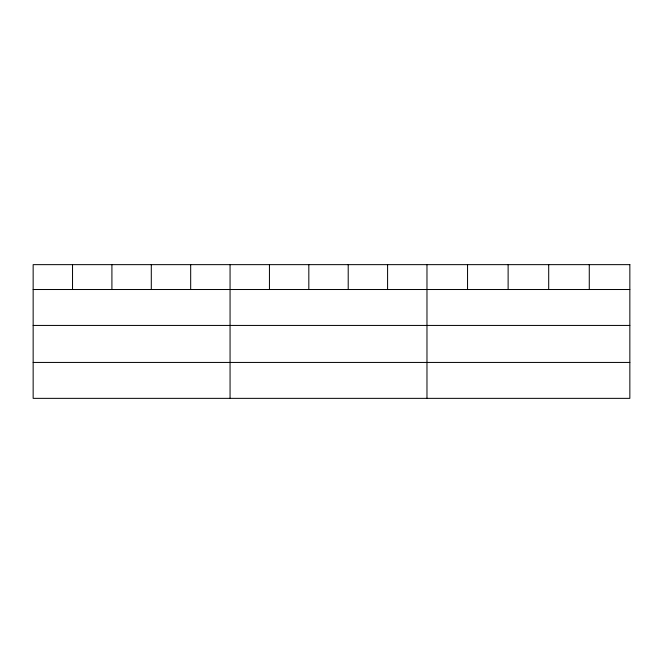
<?xml version="1.0" encoding="UTF-8"?>
<svg xmlns="http://www.w3.org/2000/svg" width="663" height="663" viewBox="0 0 663 663"><rect width="100%" height="100%" fill="white"/><g stroke="black" fill="none" stroke-linecap="round" stroke-linejoin="round"><path stroke-width="0.99" d="M33.15 289.516L629.85 289.516M33.15 325.434L629.85 325.434M33.15 362.437L629.85 362.437M589.274 264.645L589.274 289.516M548.699 264.645L548.699 289.516M508.123 264.645L508.123 289.516M467.548 264.645L467.548 289.516M426.972 264.645L426.972 398.355M387.59 264.645L387.59 289.516M348.208 264.645L348.208 289.516M308.825 264.645L308.825 289.516M269.443 264.645L269.443 289.516M230.061 264.645L230.061 398.355M190.679 264.645L190.679 289.516M151.297 264.645L151.297 289.516M111.914 264.645L111.914 289.516M72.532 264.645L72.532 289.516M629.85 264.645L33.15 264.645L33.15 398.355L629.85 398.355L629.85 264.645"/></g></svg>
